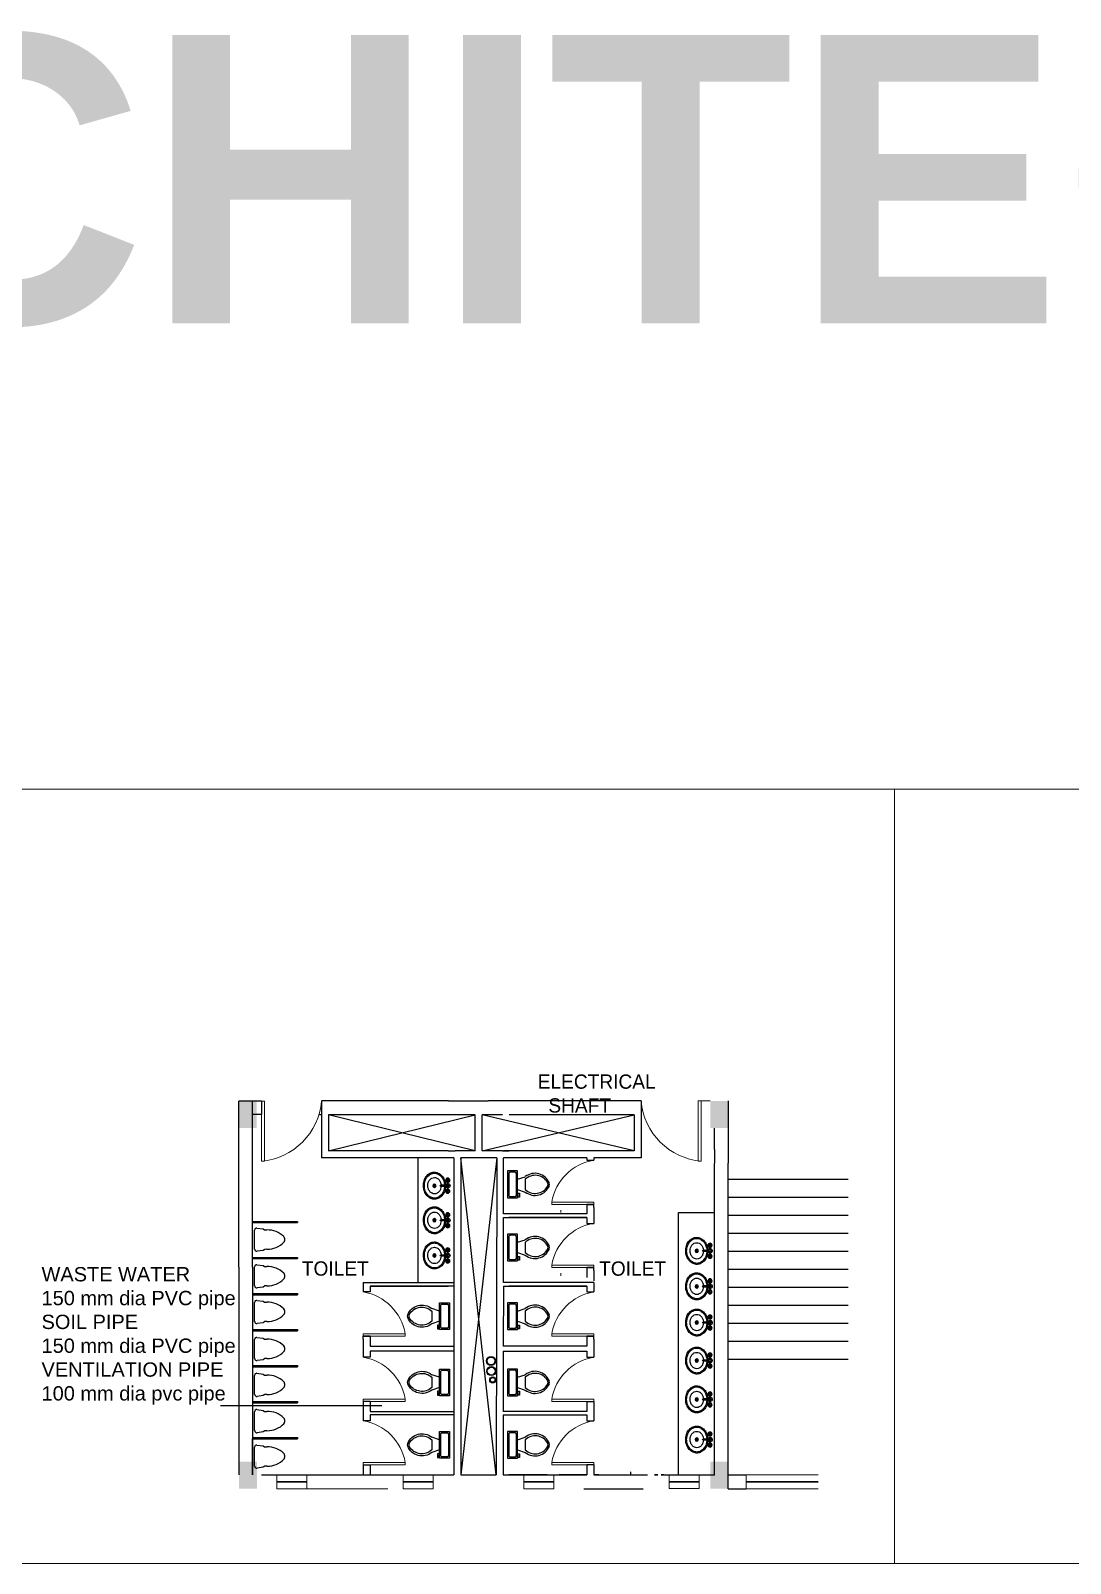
# Model space of a CAD drawing. Header units: inches. Extents: x 242965 to 445791, y 236206 to 423703.
# Drawn here: x 302244 to 319562, y 398184 to 423703 of the extents above; entities that cross this region are included whole.
import ezdxf

# ---------------------------------------------------------------- set-up
doc = ezdxf.new("R2010")
doc.units = ezdxf.units.IN
doc.header["$MEASUREMENT"] = 0
doc.linetypes.add('CENTER2', pattern=[562.5, 375, -62.5, 62.5, -62.5])
for name, color, linetype, lineweight in [('2', 181, 'Continuous', 20), ('dimn', 7, 'Continuous', 13), ('layout', 230, 'Continuous', 25), ('LVL', 6, 'Continuous', 18), ('toil win', 94, 'Continuous', 18), ('txt', 5, 'Continuous', 30), ('w 1200', 192, 'Continuous', 18), ('w 2000', 96, 'Continuous', 18), ('WIND', 1, 'Continuous', 18)]:
    doc.layers.add(name, color=color, linetype=linetype, lineweight=lineweight)
for name, color, linetype in [('Furniture', 155, 'Continuous'), ('GRID', 8, 'CENTER2'), ('WALL', 8, 'Continuous')]:
    doc.layers.add(name, color=color, linetype=linetype)
doc.styles.add('PADTIC-TEXT KHUNG LON TIEU DE', font='', dxfattribs={"height": 800})
doc.styles.get('PADTIC-TEXT KHUNG LON TIEU DE').set_extended_font_data('.VnHelvetInsH', bold=True)

# ---------------------------------------------------------------- blocks, each defined once
blk = doc.blocks.new('A$C284C16B3')
at = {"layer": 'Furniture'}
for p, q in [((-12, 94), (-19, 94)), ((-12, 88), (-19, 88)), ((-3, 103), (-3, 109)), ((-3, 79), (-3, 72)), ((3, 103), (3, 109)), ((3, 79), (3, 72)), ((12, 94), (19, 94)), ((12, 88), (19, 88)), ((112, 12), (22, 12)), ((203, 0), (240, 0)), ((222, -18), (222, 18)), ((-12, -88), (-19, -88)), ((-12, -94), (-19, -94)), ((-3, -79), (-3, -72)), ((-3, -103), (-3, -109)), ((3, -79), (3, -72)), ((3, -103), (3, -109)), ((12, -88), (19, -88)), ((12, -94), (19, -94)), ((22, -12), (112, -12))]:
    blk.add_line(p, q, dxfattribs=at)
for points in [[(38, -12, 0.065015), (49, -83, 0.090016), (86, -155, 0.104469), (147, -206, 0.117634), (215, -225, 0.117634), (284, -211, 0.104469), (347, -163, 0.090016), (389, -93, 0.08192), (406, -6, 0.08192), (394, 83, 0.090016), (357, 155, 0.104469), (297, 206, 0.117634), (229, 225, 0.117634), (160, 211, 0.104469), (97, 163, 0.090016), (55, 93, 0.07589), (38, 12, 0.07589)], [(54, -12, 0.066535), (66, -79, 0.089562), (101, -145, 0.104678), (157, -192, 0.118622), (219, -208, 0.118622), (282, -193, 0.104678), (339, -148, 0.089562), (376, -83, 0.081185), (390, -2, 0.081185), (378, 79, 0.089562), (343, 145, 0.104678), (287, 192, 0.118622), (225, 208, 0.118622), (162, 193, 0.104678), (105, 148, 0.089562), (68, 83, 0.071201), (54, 12)], [(111, -12, 0.060778), (119, -52, 0.089718), (142, -96, 0.104607), (179, -126, 0.118283), (220, -136, 0.118283), (262, -127, 0.104607), (299, -97, 0.089718), (323, -55, 0.081436), (333, -1, 0.081436), (325, 52, 0.089718), (301, 96, 0.104607), (264, 126, 0.118283), (223, 136, 0.118283), (182, 127, 0.104607), (144, 97, 0.089718), (120, 55, 0.052933), (112, 20)]]:
    blk.add_lwpolyline(points, format="xyb", dxfattribs=at)
for centre, radius in [((0, 91), 34.4), ((-25, 91), 6.99), ((0, 91), 12.5), ((0, 0), 12.5), ((0, 116), 6.99), ((0, 66), 6.99), ((25, 91), 6.99), ((222, 0), 27.6), ((222, 0), 18.4), ((0, -91), 34.4), ((-25, -91), 6.99), ((0, -91), 12.5), ((0, -66), 6.99), ((0, -116), 6.99), ((25, -91), 6.99)]:
    blk.add_circle(centre, radius, dxfattribs=at)
for centre, radius, start, end in [((0, 0), 37.5, 19.6514, 340.3603), ((0, 0), 25, 30.3431, 329.7554), ((0, 91), 25, 106.2342, 163.9047), ((0, 91), 25, 196.12, 254.0884), ((0, 91), 25, 15.2407, 74.2093), ((0, 91), 25, 286.4413, 344.0789), ((112, 0), 12.5, 270, 90), ((0, -91), 25, 106.4413, 164.0789), ((0, -91), 25, 195.2407, 254.2093), ((0, -91), 25, 16.12, 74.0884), ((0, -91), 25, 286.2342, 343.9047)]:
    blk.add_arc(centre, radius, start, end, dxfattribs=at)
blk = doc.blocks.new('toilet4')
for p, q in [((0, -224), (0, 224)), ((58, 275), (203, 254)), ((203, 254), (240, 230)), ((240, 230), (292, 229)), ((711, 30), (711, -30)), ((203, -254), (58, -275)), ((240, -230), (203, -254)), ((292, -229), (240, -230))]:
    blk.add_line(p, q)
for centre, radius, start, end in [((51, 224), 50.8, 81.8699, 180), ((304, -326), 555, 45.017, 91.2219), ((660, 30), 50.8, 360, 45.017), ((51, -224), 50.8, 180, 278.1301), ((304, 326), 555, 268.7781, 314.983), ((660, -30), 50.8, 314.983, 0)]:
    blk.add_arc(centre, radius, start, end)
blk = doc.blocks.new('Toilet - top')
for p, q in [((-10, -8.5), (-8, -8.5)), ((-10, -9.5), (-10, -8.5)), ((-7, -9.5), (-10, -9.5)), ((-8, -8.5), (-8, -8)), ((-7, -8), (-7, -9.5)), ((-4, -8), (-6, -14)), ((4, -8), (6, -14)), ((9.5, -6), (9.5, -2)), ((4, -14), (-4, -14))]:
    blk.add_line(p, q)
blk.add_lwpolyline([(10.5, -8), (10.5, 0), (-10.5, 0), (-10.5, -8)], close=True)
for points in [[(-9.5, -2), (-9.5, -6)], [(8.5, -1), (-8.5, -1)], [(-8.5, -7), (8.5, -7)]]:
    blk.add_lwpolyline(points)
for centre, radius, start, end in [((-8.6, -1.9), 0.884, 81.8699, 188.1301), ((-8.6, -6.1), 0.884, 171.8699, 278.1301), ((8.6, -1.9), 0.884, 351.8699, 98.1301), ((8.6, -6.1), 0.884, 261.8699, 8.1301), ((3.5, -21.6), 12.2, 141.4691, 247.9714), ((4.2, -21.8), 11.3, 136.3677, 238.9468), ((-3.5, -21.6), 12.2, 292.0284, 38.5307), ((-4.2, -21.8), 11.3, 301.053, 43.6321), ((0, -27.9), 4, 245.7318, 294.2682), ((0, -29), 4, 254.8605, 285.1395)]:
    blk.add_arc(centre, radius, start, end)
blk = doc.blocks.new('QWE')
at = {"layer": 'dimn'}
blk.add_hatch(color=7, dxfattribs=at).paths.add_polyline_path([(671548, 90118), (671548, 89668), (671848, 89668), (671848, 90118)])
at = {"layer": 'WALL'}
for points in [[(671544, 96122), (671544, 95672), (671844, 95672), (671844, 96122)], [(679398, 96122), (679398, 95672), (679698, 95672), (679698, 96122)], [(671548, 90117), (671548, 89667), (671848, 89667), (671848, 90117)], [(679398, 90117), (679398, 89667), (679698, 89667), (679698, 90117)]]:
    blk.add_hatch(color=256, dxfattribs=at).paths.add_polyline_path(points)
at = {"layer": 'Furniture'}
for p, q in [((675485, 95292), (673038, 95892)), ((673038, 95292), (675485, 95892)), ((678133, 95292), (675600, 95892)), ((675600, 95292), (678133, 95892)), ((675600, 95292), (675600, 95292)), ((674527, 95177), (674527, 93098)), ((675242, 95177), (675242, 95177)), ((675832, 89897), (675242, 95177)), ((675842, 95177), (675242, 89897)), ((678868, 89897), (678868, 94263)), ((678868, 94263), (679468, 94263)), ((671774, 94117), (672524, 94117)), ((671774, 94097), (672524, 94097)), ((672524, 94117), (672524, 94097)), ((671774, 93517), (672524, 93517)), ((671774, 93497), (672524, 93497)), ((672524, 93517), (672524, 93497)), ((671774, 92917), (672524, 92917)), ((671774, 92897), (672524, 92897)), ((672524, 92917), (672524, 92897)), ((671774, 92317), (672524, 92317)), ((671774, 92297), (672524, 92297)), ((672524, 92317), (672524, 92297)), ((671774, 91717), (672524, 91717)), ((671774, 91697), (672524, 91697)), ((672524, 91717), (672524, 91697)), ((672524, 91717), (672524, 91717)), ((671774, 91117), (672524, 91117)), ((672524, 91117), (672524, 91097)), ((671774, 91097), (672524, 91097)), ((671774, 90517), (672524, 90517)), ((671774, 90497), (672524, 90497)), ((672524, 90517), (672524, 90497))]:
    blk.add_line(p, q, dxfattribs=at)
for centre, radius in [((675747, 91793), 75), ((675750, 91624), 75), ((675747, 91793), 65), ((675750, 91624), 65), ((675775, 91478), 50), ((675775, 91478), 40)]:
    blk.add_circle(centre, radius, dxfattribs=at)
at = {"layer": 'layout'}
for p, q in [((679698, 94822), (681698, 94822)), ((679698, 94522), (681698, 94522)), ((679698, 94222), (681698, 94222)), ((679698, 93922), (681698, 93922)), ((679698, 93622), (681698, 93622)), ((679698, 93322), (681698, 93322)), ((679698, 93022), (681698, 93022)), ((679698, 92722), (681698, 92722)), ((679698, 92422), (681698, 92422)), ((679698, 92122), (681698, 92122)), ((679698, 91822), (681698, 91822))]:
    blk.add_line(p, q, dxfattribs=at)
at = {"layer": 'LVL'}
blk.add_line((671240, 91048), (673929, 91048), dxfattribs=at)
at = {"layer": 'toil win'}
for p, q in [((676759, 94439), (676759, 94399)), ((677459, 94439), (676759, 94439)), ((677459, 94439), (677459, 94399)), ((676759, 94399), (677459, 94399)), ((676759, 94399), (677459, 94399)), ((676759, 94399), (677459, 94399)), ((676908, 94263), (676908, 94303)), ((677459, 93389), (676759, 93389)), ((676759, 93389), (676759, 93349)), ((676759, 93349), (677459, 93349)), ((676759, 93349), (677459, 93349)), ((676759, 93349), (677459, 93349)), ((676908, 93213), (676908, 93253)), ((677459, 93389), (677459, 93349)), ((673617, 92245), (673617, 92205)), ((673617, 92245), (674317, 92245)), ((674317, 92205), (673617, 92205)), ((674317, 92205), (673617, 92205)), ((674317, 92205), (673617, 92205)), ((674317, 92245), (674317, 92205)), ((674367, 92155), (674364, 92155)), ((674367, 92155), (674364, 92155)), ((676709, 92155), (676712, 92155)), ((676709, 92155), (676712, 92155)), ((676759, 92245), (676759, 92205)), ((677459, 92245), (676759, 92245)), ((676759, 92205), (677459, 92205)), ((676759, 92205), (677459, 92205)), ((676759, 92205), (677459, 92205)), ((677459, 92245), (677459, 92205)), ((673617, 91159), (673617, 91119)), ((673617, 91159), (674317, 91159)), ((674317, 91119), (673617, 91119)), ((674317, 91119), (673617, 91119)), ((674317, 91119), (673617, 91119)), ((673617, 91109), (673617, 91069)), ((674317, 91159), (674317, 91119)), ((676759, 91159), (676759, 91119)), ((677459, 91159), (676759, 91159)), ((676759, 91119), (677459, 91119)), ((676759, 91119), (677459, 91119)), ((676759, 91119), (677459, 91119)), ((677459, 91159), (677459, 91119)), ((677459, 91109), (677459, 91069)), ((673617, 90102), (674317, 90102)), ((673617, 90102), (673617, 90062)), ((674317, 90102), (674317, 90062)), ((677459, 90102), (676759, 90102)), ((676759, 90102), (676759, 90062)), ((677459, 90102), (677459, 90062)), ((674317, 90062), (673617, 90062)), ((674317, 90062), (673617, 90062)), ((674317, 90062), (673617, 90062)), ((676759, 90062), (677459, 90062)), ((676759, 90062), (677459, 90062)), ((676759, 90062), (677459, 90062)), ((672179, 89787), (672679, 89787)), ((672179, 89777), (672679, 89777)), ((674281, 89787), (674781, 89787)), ((674281, 89777), (674781, 89777)), ((676294, 89787), (676794, 89787)), ((676294, 89777), (676794, 89777)), ((678713, 89788), (679213, 89788)), ((678713, 89778), (679213, 89778))]:
    blk.add_line(p, q, dxfattribs=at)
blk.add_lwpolyline([(671922, 96120), (671922, 95120), (671972, 95120), (671972, 96120), (671922, 96120)], close=True, dxfattribs=at)
for points in [[(679248, 96122), (679248, 95122), (679198, 95122), (679198, 96122), (679398, 96122)], [(672179, 89897), (672679, 89897), (672679, 89667), (672179, 89667), (672179, 89897)], [(674281, 89897), (674781, 89897), (674781, 89667), (674281, 89667), (674281, 89897)], [(676294, 89897), (676683, 89897)], [(676794, 89897), (676794, 89667), (676294, 89667), (676294, 89897)], [(678713, 89898), (679213, 89898), (679213, 89668), (678713, 89668), (678713, 89898)]]:
    blk.add_lwpolyline(points, dxfattribs=at)
for centre, radius, start, end in [((671828, 96215), 1099, 274.8968, 355.0635), ((679342, 96216), 1099, 184.9365, 265.1032), ((677595, 94299), 848, 99.2386, 170.4527), ((677595, 93249), 848, 99.2386, 170.4527), ((673481, 92105), 848, 9.5472, 80.7613), ((677595, 92105), 848, 99.2386, 170.4527), ((673481, 91019), 848, 9.5472, 80.7613), ((677595, 91019), 848, 99.2386, 170.4527), ((673481, 89961), 848, 9.5472, 80.7613), ((677595, 89961), 848, 99.2386, 170.4527)]:
    blk.add_arc(centre, radius, start, end, dxfattribs=at)
at = {"layer": 'w 1200'}
for p, q in [((679998, 89667), (679998, 89897)), ((681198, 89897), (679998, 89897)), ((679998, 89787), (681198, 89787)), ((681198, 89777), (679998, 89777)), ((681198, 89667), (679998, 89667))]:
    blk.add_line(p, q, dxfattribs=at)
at = {"layer": 'w 2000'}
for p, q in [((677459, 94399), (677344, 94399)), ((677459, 93349), (677344, 93349)), ((673617, 92205), (673732, 92205)), ((677459, 92205), (677344, 92205)), ((673617, 90954), (673617, 91069)), ((673617, 90954), (673617, 91069)), ((677459, 90954), (677459, 91069)), ((677459, 90954), (677459, 91069)), ((673617, 89897), (673617, 90012)), ((673617, 89897), (673617, 90012)), ((677459, 89897), (677459, 90012)), ((677459, 89897), (677459, 90012))]:
    blk.add_line(p, q, dxfattribs=at)
at = {"layer": 'WALL'}
for p, q in [((671922, 96120), (671544, 96120)), ((671544, 93355), (671544, 96120)), ((671774, 93355), (671774, 96120)), ((671922, 96120), (671922, 95896)), ((675036, 96122), (672923, 96122)), ((672923, 96120), (672923, 95892)), ((675262, 96122), (675698, 96122)), ((678248, 96122), (675698, 96122)), ((678248, 96122), (678248, 95892)), ((679698, 96122), (679698, 95122)), ((671922, 95896), (671773, 95896)), ((672923, 95892), (672923, 95177)), ((673038, 95892), (673038, 95292)), ((675151, 95892), (675032, 95892)), ((675485, 95292), (675485, 95892)), ((675600, 95292), (675600, 95892)), ((675756, 95892), (675698, 95892)), ((678133, 95892), (676050, 95892)), ((678133, 95892), (676050, 95892)), ((678133, 95892), (678133, 95292)), ((678248, 95892), (678248, 95177)), ((679698, 95893), (679698, 95888)), ((679468, 95316), (679468, 95672)), ((675032, 95292), (675151, 95292)), ((675935, 95292), (676048, 95292)), ((676683, 95292), (675953, 95292)), ((676048, 95292), (676048, 95292)), ((678133, 95292), (676050, 95292)), ((677459, 95292), (676683, 95292)), ((675127, 95177), (675127, 89897)), ((675242, 95177), (675242, 89897)), ((675842, 95177), (675832, 89897)), ((675953, 94242), (675953, 95177)), ((677344, 95177), (675953, 95177)), ((677344, 95177), (677344, 95135)), ((677344, 95135), (677459, 95135)), ((677459, 95177), (677459, 95135)), ((678248, 95177), (677459, 95177)), ((679468, 89893), (679468, 95082)), ((679698, 89667), (679698, 95086)), ((679698, 89893), (679698, 95082)), ((676683, 94242), (675953, 94242)), ((675953, 94184), (676683, 94184)), ((675953, 93098), (675953, 94184)), ((676683, 94184), (676045, 94184)), ((677344, 94242), (676683, 94242)), ((676683, 94184), (677344, 94184)), ((677344, 94184), (676683, 94184)), ((677344, 94399), (677344, 94349)), ((677344, 94399), (677459, 94399)), ((677459, 94399), (677344, 94399)), ((677344, 94349), (677344, 94242)), ((677344, 94184), (677344, 94085)), ((677459, 94349), (677459, 94399)), ((677459, 94349), (677459, 94177)), ((677459, 94242), (677459, 94085)), ((677344, 94085), (677459, 94085)), ((671544, 93355), (671544, 89895)), ((671774, 93355), (671774, 89895)), ((677459, 93349), (677344, 93349)), ((677344, 93349), (677459, 93349)), ((677344, 93349), (677344, 93299)), ((677344, 93299), (677344, 93184)), ((677459, 93299), (677459, 93349)), ((677459, 93299), (677459, 93127)), ((673617, 93098), (673617, 92942)), ((673617, 93098), (674394, 93098)), ((673732, 92942), (673617, 92942)), ((673732, 93040), (673732, 92942)), ((674394, 93040), (673732, 93040)), ((673732, 93040), (674394, 93040)), ((674394, 93098), (675123, 93098)), ((674394, 93040), (675031, 93040)), ((675123, 93040), (674394, 93040)), ((675953, 93040), (675951, 92040)), ((676683, 93098), (675953, 93098)), ((675953, 93040), (676683, 93040)), ((676683, 93040), (676045, 93040)), ((677459, 93098), (676683, 93098)), ((677344, 93040), (676683, 93040)), ((676683, 93040), (677344, 93040)), ((677344, 93040), (677344, 92942)), ((677344, 92942), (677459, 92942)), ((677459, 93098), (677459, 92942)), ((673617, 92205), (673732, 92205)), ((673732, 92205), (673617, 92205)), ((673617, 92155), (673617, 92205)), ((673617, 92155), (673617, 91983)), ((673732, 92205), (673732, 92155)), ((673732, 92155), (673732, 92040)), ((677344, 92205), (677344, 92155)), ((677344, 92205), (677459, 92205)), ((677459, 92205), (677344, 92205)), ((677344, 92155), (677344, 92040)), ((677459, 92155), (677459, 92205)), ((677459, 92155), (677459, 91983)), ((673617, 92069), (673617, 91855)), ((673732, 92040), (674394, 92040)), ((673732, 91954), (673732, 91855)), ((674394, 91954), (673732, 91954)), ((674394, 92040), (675125, 92040)), ((675125, 91954), (674394, 91954)), ((675951, 91954), (675949, 90954)), ((676683, 92040), (675951, 92040)), ((675951, 91954), (676683, 91954)), ((677344, 92040), (676683, 92040)), ((676683, 91954), (677344, 91954)), ((677344, 91954), (677344, 91855)), ((677459, 92069), (677459, 91855)), ((673732, 91855), (673617, 91855)), ((677344, 91855), (677459, 91855)), ((673732, 91120), (673617, 91120)), ((673617, 91119), (673617, 90897)), ((673732, 91119), (673732, 90954)), ((677344, 91120), (677459, 91120)), ((677344, 91119), (677344, 90954)), ((677459, 91119), (677459, 90897)), ((673929, 91048), (671240, 91048)), ((673617, 91069), (673617, 90897)), ((673617, 91012), (673617, 90798)), ((673617, 91012), (673617, 90798)), ((673617, 91012), (673617, 90798)), ((673617, 91012), (673617, 90798)), ((673732, 90954), (674394, 90954)), ((673732, 90897), (673732, 90798)), ((674394, 90897), (673732, 90897)), ((674394, 90954), (675127, 90954)), ((675127, 90897), (674394, 90897)), ((675949, 90897), (675947, 89897)), ((676683, 90954), (675949, 90954)), ((675949, 90897), (676683, 90897)), ((677344, 90954), (676683, 90954)), ((676683, 90897), (677344, 90897)), ((677344, 90897), (677344, 90798)), ((677459, 91069), (677459, 90897)), ((677459, 91012), (677459, 90798)), ((677459, 91012), (677459, 90798)), ((677459, 91012), (677459, 90798)), ((677459, 91012), (677459, 90798)), ((673732, 90798), (673617, 90798)), ((677344, 90798), (677459, 90798)), ((671774, 89897), (671774, 90497)), ((671923, 89897), (675127, 89897)), ((671923, 89897), (674643, 89897)), ((673617, 90062), (673617, 89897)), ((673617, 90062), (673732, 90062)), ((673617, 90012), (673617, 89897)), ((673732, 90062), (673732, 89897)), ((674758, 89897), (675036, 89897)), ((675242, 89897), (675832, 89897)), ((675242, 89897), (675756, 89897)), ((675242, 89897), (675756, 89897)), ((675242, 89897), (675832, 89897)), ((675947, 89897), (676683, 89897)), ((676038, 89897), (676683, 89897)), ((676038, 89897), (676683, 89897)), ((676038, 89897), (676683, 89897)), ((676683, 89897), (676045, 89897)), ((676683, 89897), (677344, 89897)), ((676683, 89897), (676780, 89897)), ((676884, 89897), (677344, 89897)), ((676884, 89897), (676981, 89897)), ((677344, 89897), (676884, 89897)), ((677459, 90062), (677344, 90062)), ((677344, 90062), (677344, 89897)), ((677459, 90062), (677459, 89897)), ((677459, 90012), (677459, 89897)), ((677459, 89954), (677459, 89897)), ((677459, 89954), (677459, 89897)), ((677459, 89897), (677660, 89897)), ((677459, 89897), (677660, 89897)), ((677545, 89897), (677459, 89897)), ((677459, 89897), (678353, 89897)), ((678072, 89950), (678072, 89892)), ((678468, 89897), (678526, 89897)), ((678583, 89897), (679126, 89897)), ((679698, 89897), (679998, 89897)), ((677293, 89667), (678279, 89667)), ((679698, 89667), (679998, 89667))]:
    blk.add_line(p, q, dxfattribs=at)
at = {"layer": 'WALL', "color": 7}
blk.add_line((671548, 96118), (671548, 96118), dxfattribs=at)
at = {"layer": 'WALL', "color": 4}
for p, q in [((672923, 95892), (672878, 95892)), ((675032, 95892), (673038, 95892)), ((675485, 95892), (675151, 95892)), ((675935, 95892), (675600, 95892)), ((675032, 95292), (673038, 95292)), ((675485, 95292), (675151, 95292)), ((675935, 95292), (675600, 95292)), ((679468, 95316), (679468, 95086)), ((679698, 95316), (679698, 95086)), ((675127, 95177), (672923, 95177)), ((675127, 95177), (674527, 95177)), ((675842, 95177), (675242, 95177)), ((678526, 89897), (678468, 89897)), ((678626, 89897), (678583, 89897)), ((679126, 89897), (679468, 89897))]:
    blk.add_line(p, q, dxfattribs=at)
at = {"layer": 'WALL'}
blk.add_lwpolyline([(675036, 96122), (675262, 96122)], dxfattribs=at)
at = {"layer": 'WIND', "color": 4}
for p, q in [((674025, 89897), (672558, 89897)), ((672558, 89667), (674025, 89667))]:
    blk.add_line(p, q, dxfattribs=at)
at = {"xscale": -1}
for p in [(675026, 94712), (675026, 94136), (675026, 93550), (679395, 93627), (679395, 93036), (679395, 92433), (679395, 91801), (679395, 91154), (679395, 90485)]:
    blk.add_blockref('A$C284C16B3', p, dxfattribs=at)
at = {"layer": 'Furniture'}
for name, p, xscale, yscale, zscale, rotation in [('Toilet - top', (676020, 94734), 21.21214174217312, 21.21214174217312, 21.21214174217312, 90), ('toilet4', (671808, 93812), 0.7030371203807726, 0.7030371203807726, 0.7030371203807726, 0.5589304068833556), ('Toilet - top', (676020, 93684), 21.21214174217312, 21.21214174217312, 21.21214174217312, 90), ('toilet4', (671808, 93202), 0.7030371203807726, 0.7030371203807726, 0.7030371203807726, 0.5589304068833556), ('toilet4', (671808, 92608), 0.7030371203807726, 0.7030371203807726, 0.7030371203807726, 0.5589304068833556), ('Toilet - top', (675057, 92540), -21.21214174217311, 21.21214174214401, 21.21214174215529, 269.9999074415683), ('Toilet - top', (676020, 92540), 21.21214174217312, 21.21214174217312, 21.21214174217312, 90), ('toilet4', (671808, 91992), 0.7030371203807726, 0.7030371203807726, 0.7030371203807726, 0.5589304068833556), ('Toilet - top', (675057, 91437), -21.21214174217311, 21.21214174214401, 21.21214174215529, 269.9999074415683), ('Toilet - top', (676020, 91437), 21.21214174217312, 21.21214174217312, 21.21214174217312, 90), ('toilet4', (671808, 91395), 0.7030371203807726, 0.7030371203807726, 0.7030371203807726, 0.5589304068833556), ('toilet4', (671808, 90791), 0.7030371203807726, 0.7030371203807726, 0.7030371203807726, 0.5589304068833556), ('Toilet - top', (675057, 90397), -21.21214174217311, 21.21214174214401, 21.21214174215529, 269.9999074415683), ('Toilet - top', (676020, 90397), 21.21214174217312, 21.21214174217312, 21.21214174217312, 90), ('toilet4', (671808, 90200), 0.7030371203807726, 0.7030371203807726, 0.7030371203807726, 0.5589304068833556)]:
    blk.add_blockref(name, p, dxfattribs=dict(at, xscale=xscale, yscale=yscale, zscale=zscale, rotation=rotation))
at = {"layer": 'txt'}
for p in [(672507, 93214), (677459, 93213)]:
    blk.add_text(' TOILET', height=238, rotation=360, dxfattribs=at).set_placement(p)
at = {"layer": 'txt', "insert": (676525, 96564), "char_height": 238, "width": 3802.44, "attachment_point": 1, "rotation": 360}
blk.add_mtext('ELECTRICAL\\P  SHAFT', dxfattribs=at)
at = {"layer": 'WALL', "insert": (668260, 93357), "char_height": 238, "width": 5668.63, "attachment_point": 1}
blk.add_mtext('{\\fArial|b0|i0|c0|p34;\\C5;WASTE WATER\\P150 mm dia PVC pipe\\PSOIL PIPE\\P150 mm dia PVC pipe\\PVENTILATION PIPE\\P100 mm dia pvc pipe}', dxfattribs=at)

msp = doc.modelspace()

# ---------------------------------------------------------------- linework, layer by layer
at = {"layer": '2'}
msp.add_line((264325.106, 398183.659), (378177.338, 398183.659), dxfattribs=at)
for points in [[(302060.386, 411074.152), (316634.325, 411074.152), (316634.325, 398183.659), (302060.386, 398183.659)], [(316634.325, 411074.152), (327554.241, 411074.152), (327554.241, 398183.659), (316634.325, 398183.659)]]:
    msp.add_lwpolyline(points, close=True, dxfattribs=at)

# ---------------------------------------------------------------- block references
at = {"layer": 'GRID'}
msp.add_blockref('QWE', (-365834.436, 309759.746), dxfattribs=at)

# ---------------------------------------------------------------- texts
at = {"layer": '2', "insert": (279942.785, 423631.509), "char_height": 4800, "width": 49002.93537, "attachment_point": 1, "style": 'PADTIC-TEXT KHUNG LON TIEU DE'}
msp.add_mtext('anarchitect88.blogspot.com', dxfattribs=at)

doc.saveas('drawing.dxf')
